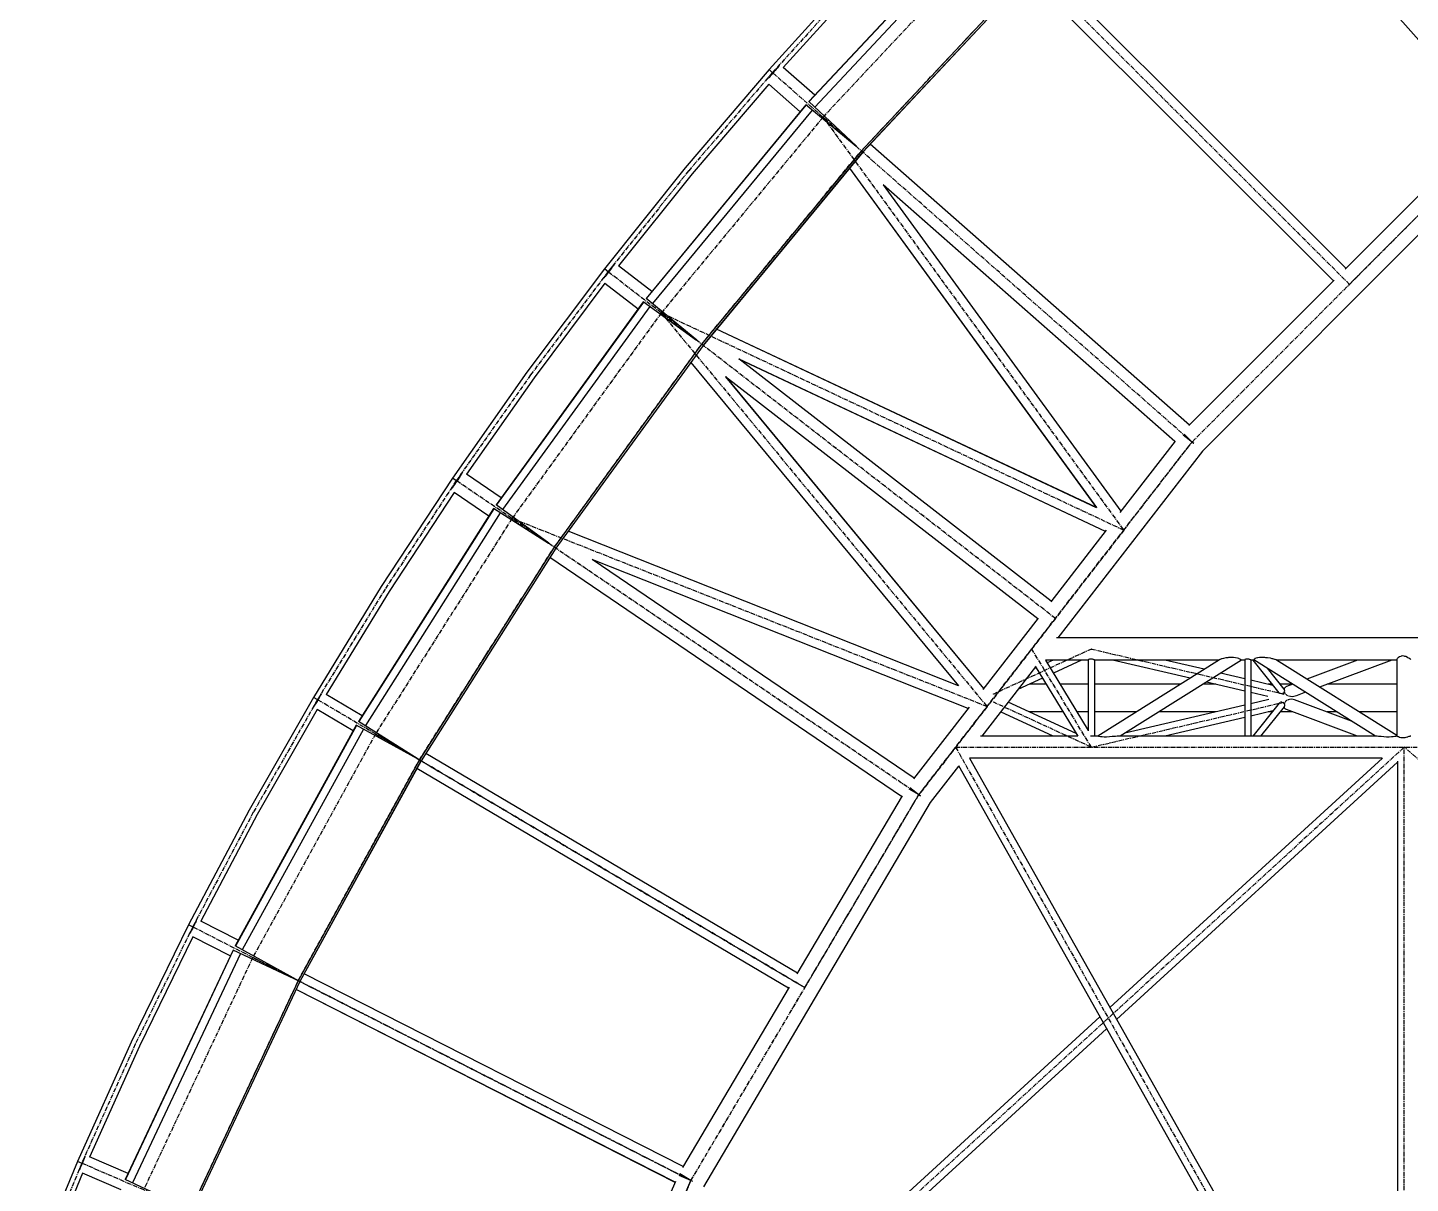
# Model space of a CAD drawing. Header units: millimetres. Extents: x 5143 to 30813, y 232 to 21408.
# Drawn here: x 5843 to 8378, y 16491 to 18609 of the extents above; entities that cross this region are included whole.
import ezdxf

# ---------------------------------------------------------------- set-up
doc = ezdxf.new("R2010")
doc.units = ezdxf.units.MM
doc.header["$LTSCALE"] = 0.25
doc.linetypes.add('CENTER', pattern=[50.8, 31.75, -6.35, 6.35, -6.35])
doc.linetypes.add('XKITLINE00', pattern=[0])
doc.styles.add('ROMANS', font='romans.shx')
doc.dimstyles.new('MD300', dxfattribs={"dimtxt": 2.5, "dimasz": 2.5, "dimexe": 1, "dimexo": 1, "dimgap": 0.5, "dimtad": 1, "dimdec": 1, "dimlfac": 50, "dimrnd": 0.5, "dimdsep": 46, "dimtxsty": 'ROMANS', "dimcen": 1, "dimclrd": 146, "dimclre": 146, "dimclrt": 30, "dimadec": 1, "dimazin": 2, "dimtfac": 1, "dimtdec": 1, "dimtmove": 0, "dimatfit": 1, "dimfxl": 1, "dimtolj": 1, "dimtzin": 0, "dimlwd": -1, "dimlwe": -1, "dimarcsym": 0})

msp = doc.modelspace()

# ---------------------------------------------------------------- linework, layer by layer
at = {"color": 8, "linetype": 'XKITLINE00'}
for p, q in [((8010.6, 19019.6), (8526.8, 18435.6)), ((8010.6, 19019.6), (8526.8, 18435.6)), ((7589.3, 18808.8), (7275.2, 18473.8)), ((7589.7, 18808.5), (7275.6, 18473.5)), ((7600.2, 18798.7), (7286.1, 18463.6)), ((7685.7, 18718.5), (7371.6, 18383.5)), ((7687.9, 18716.1), (7374.1, 18381.4)), ((7688.1, 18716.1), (7374.2, 18381.2)), ((8259.9, 18168.2), (7699.8, 18727.2)), ((7361.4, 18707.7), (7202.3, 18532.5)), ((7373.7, 18696.2), (7228.5, 18536.4)), ((8237.1, 18145.3), (7677, 18704.3)), ((8237.2, 18145.4), (7677.1, 18704.4)), ((7202.3, 18532.5), (7048.5, 18352.2)), ((7209.5, 18526.2), (7202.3, 18532.5)), ((7209.5, 18526.2), (7202.3, 18532.5)), ((7215.3, 18533), (7213.4, 18530.7)), ((7215.7, 18533.4), (7213.6, 18530.9)), ((7217.1, 18535.2), (7215.3, 18533)), ((7217.6, 18535.7), (7215.7, 18533.4)), ((7218.6, 18537.1), (7217.1, 18535.2)), ((7219.2, 18537.7), (7217.6, 18535.7)), ((7219.8, 18538.7), (7218.6, 18537.1)), ((7220.5, 18539.5), (7219.2, 18537.7)), ((7220.3, 18539.5), (7219.8, 18538.7)), ((7221.1, 18540.5), (7220.5, 18539.5)), ((7286.3, 18485.6), (7228.5, 18536.5)), ((7201.8, 18506), (7061.4, 18341.5)), ((7197.2, 18513.1), (7196.8, 18512.8)), ((7198.6, 18514.5), (7197.2, 18513.1)), ((7197.9, 18513.9), (7197.7, 18513.8)), ((7199.2, 18515.2), (7197.9, 18513.9)), ((7200.3, 18516.2), (7198.6, 18514.5)), ((7200.8, 18516.8), (7199.2, 18515.2)), ((7202.3, 18518.2), (7200.3, 18516.2)), ((7202.7, 18518.7), (7200.8, 18516.8)), ((7259.5, 18455.1), (7201.7, 18506)), ((7204.5, 18520.5), (7202.3, 18518.2)), ((7204.7, 18520.9), (7202.7, 18518.7)), ((7206.7, 18523), (7204.5, 18520.5)), ((7206.8, 18523.2), (7204.7, 18520.9)), ((7209.1, 18525.6), (7206.7, 18523)), ((7209.1, 18525.7), (7206.8, 18523.2)), ((7211.4, 18528.3), (7209.1, 18525.6)), ((7211.2, 18528.2), (7209.1, 18525.7)), ((7213.4, 18530.7), (7211.2, 18528.2)), ((7213.6, 18530.9), (7211.4, 18528.3)), ((7269.8, 18467.6), (6976.9, 18113.1)), ((7270.1, 18467.3), (6977.3, 18112.8)), ((7281.2, 18458.1), (6988.4, 18103.7)), ((7362, 18391.4), (7269.8, 18467.6)), ((7362.6, 18391.9), (7275.2, 18473.8)), ((8528.1, 18436.8), (8258.6, 18166.9)), ((8571.9, 18408.9), (7997, 17832.9)), ((7371.6, 18383.5), (7078.8, 18029)), ((7374, 18381.2), (7081.4, 18027.1)), ((7374.2, 18381.2), (7081.4, 18026.9)), ((7374.1, 18381.4), (7371.6, 18383.5)), ((7374, 18381.2), (7371.6, 18383.5)), ((7973.2, 17880.9), (7388, 18396)), ((7048.5, 18352.2), (6900.4, 18167.2)), ((7061.4, 18341.5), (6926.4, 18172.7)), ((7349.6, 18351.5), (7802.6, 17729.4)), ((7349.6, 18351.5), (7802.7, 17729.3)), ((7946.4, 17850.4), (7411.6, 18321.2)), ((7411.7, 18321.2), (7847.4, 17722.7)), ((7411.7, 18321.1), (7847.4, 17722.7)), ((6918.7, 18176.3), (6918.1, 18175.2)), ((6900.4, 18167.2), (6758.2, 17977.6)), ((6899.9, 18151.4), (6898.4, 18149.7)), ((6901.3, 18152.9), (6899.5, 18150.7)), ((6901.7, 18153.4), (6899.9, 18151.4)), ((6908, 18161.3), (6900.4, 18167.2)), ((6908, 18161.3), (6900.4, 18167.2)), ((6903.3, 18155.3), (6901.3, 18152.9)), ((6903.5, 18155.7), (6901.7, 18153.4)), ((6905.5, 18157.9), (6903.3, 18155.3)), ((6905.5, 18158.2), (6903.5, 18155.7)), ((6907.6, 18160.8), (6905.5, 18158.2)), ((6907.6, 18160.7), (6905.5, 18157.9)), ((6909.8, 18163.5), (6907.6, 18160.7)), ((6909.6, 18163.4), (6907.6, 18160.8)), ((6911.6, 18166), (6909.6, 18163.4)), ((6911.9, 18166.3), (6909.8, 18163.5)), ((6913.4, 18168.5), (6911.6, 18166)), ((6913.8, 18168.9), (6911.9, 18166.3)), ((6915, 18170.8), (6913.4, 18168.5)), ((6915.5, 18171.3), (6913.8, 18168.9)), ((6916.4, 18172.8), (6915, 18170.8)), ((6917, 18173.4), (6915.5, 18171.3)), ((6917.5, 18174.5), (6916.4, 18172.8)), ((6918.1, 18175.2), (6917, 18173.4)), ((6917.9, 18175.2), (6917.5, 18174.5)), ((6987.2, 18125.6), (6926.4, 18172.7)), ((6901.6, 18140.7), (6771.8, 17967.7)), ((6896.5, 18147.5), (6896.2, 18147.1)), ((6897.9, 18148.9), (6896.5, 18147.5)), ((6897.2, 18148.3), (6897, 18148.2)), ((6898.4, 18149.7), (6897.2, 18148.3)), ((6899.5, 18150.7), (6897.9, 18148.9)), ((6962.4, 18093.5), (6901.5, 18140.6)), ((8238.4, 18146.6), (7972.2, 17879.9)), ((6971.8, 18106.6), (6701.8, 17734.5)), ((6972.2, 18106.3), (6702.1, 17734.2)), ((7069.4, 18035.8), (6971.8, 18106.6)), ((7070, 18036.2), (6976.9, 18113.1)), ((6983.9, 18097.9), (6713.8, 17725.8)), ((7802.6, 17729.4), (7106, 18056.6)), ((7802.7, 17729.3), (7106, 18056.6)), ((7078.8, 18029), (6808.7, 17656.9)), ((7081.3, 18026.9), (6811.4, 17655.2)), ((7081.4, 18026.9), (6811.5, 17655)), ((7081.4, 18027.1), (7078.8, 18029)), ((7081.3, 18026.9), (7078.8, 18029)), ((7719.8, 17558), (7146.8, 18002)), ((7819, 17686), (7147.2, 18001.6)), ((7819, 17686), (7147.3, 18001.5)), ((6758.2, 17977.6), (6622, 17783.6)), ((7058.8, 17995.7), (7549.6, 17402.9)), ((7058.8, 17995.7), (7549.7, 17402.8)), ((6771.8, 17967.7), (6647.6, 17790.8)), ((7122.3, 17969.6), (7595.7, 17397.8)), ((7122.4, 17969.5), (7595.7, 17397.9)), ((7694.9, 17525.9), (7122.4, 17969.5)), ((7947.2, 17851.5), (7845.7, 17720.5)), ((7981.1, 17847.2), (7961.6, 17862.4)), ((7980.7, 17846.9), (7963.3, 17864.3)), ((7973.6, 17854), (7973.1, 17853.4)), ((7973.9, 17853.7), (7973.4, 17853.2)), ((7997, 17832.9), (7731.8, 17490.6)), ((6622, 17783.6), (6491.5, 17584.7)), ((6630, 17778.2), (6622, 17783.6)), ((6630, 17778.2), (6622, 17783.6)), ((6625.7, 17772), (6623.8, 17769.4)), ((6625.9, 17772.4), (6624.1, 17770)), ((6627.6, 17774.7), (6625.7, 17772)), ((6627.7, 17775), (6625.9, 17772.4)), ((6629.6, 17777.6), (6627.6, 17774.7)), ((6629.6, 17777.7), (6627.7, 17775)), ((6631.6, 17780.5), (6629.6, 17777.6)), ((6631.5, 17780.4), (6629.6, 17777.7)), ((6633.2, 17783.2), (6631.5, 17780.4)), ((6633.5, 17783.4), (6631.6, 17780.5)), ((6634.9, 17785.7), (6633.2, 17783.2)), ((6635.3, 17786.2), (6633.5, 17783.4)), ((6636.4, 17788.1), (6634.9, 17785.7)), ((6636.8, 17788.7), (6635.3, 17786.2)), ((6637.6, 17790.2), (6636.4, 17788.1)), ((6638.2, 17790.9), (6636.8, 17788.7)), ((6638.6, 17792), (6637.6, 17790.2)), ((6639.2, 17792.8), (6638.2, 17790.9)), ((6639, 17792.8), (6638.6, 17792)), ((6639.8, 17793.8), (6639.2, 17792.8)), ((6711.2, 17747.6), (6647.6, 17790.8)), ((6624.8, 17757.3), (6505.6, 17575.7)), ((6619.4, 17763.7), (6619.1, 17763.4)), ((6620.6, 17765.2), (6619.4, 17763.7)), ((6620, 17764.6), (6619.8, 17764.4)), ((6621.1, 17766), (6620, 17764.6)), ((6622.1, 17767.1), (6620.6, 17765.2)), ((6622.5, 17767.8), (6621.1, 17766)), ((6623.8, 17769.4), (6622.1, 17767.1)), ((6624.1, 17770), (6622.5, 17767.8)), ((6688.5, 17714), (6624.8, 17757.2)), ((6697.1, 17727.6), (6449.9, 17337.7)), ((6697.5, 17727.4), (6450.3, 17337.5)), ((6798.1, 17663.6), (6697.1, 17727.6)), ((6798.7, 17664.1), (6701.8, 17734.5)), ((6709.7, 17719.7), (6462.4, 17329.8)), ((7549.6, 17402.9), (6834.1, 17686.1)), ((7549.7, 17402.8), (6834.1, 17686.1)), ((7820.5, 17688), (7718.9, 17556.8)), ((6808.7, 17656.9), (6561.5, 17267)), ((6811.3, 17655), (6564.3, 17265.4)), ((6811.5, 17655), (6564.4, 17265.3)), ((6811.4, 17655.2), (6808.7, 17656.9)), ((6811.3, 17655), (6808.7, 17656.9)), ((7445.5, 17199.9), (6800.6, 17637.8)), ((7468.3, 17233.4), (6878.1, 17634.3)), ((7567.3, 17361.2), (6879, 17633.7)), ((7567.3, 17361.2), (6879.1, 17633.6)), ((6491.5, 17584.7), (6367.2, 17381.7)), ((6505.6, 17575.7), (6390.1, 17386.9)), ((7695.9, 17527.1), (7594.2, 17395.9)), ((9008.6, 17490.6), (7729.6, 17490.6)), ((7709, 17450.1), (7787.6, 17320.7)), ((7787.6, 17450), (7709.1, 17450)), ((7723.1, 17450), (7712.1, 17444.9)), ((7775.4, 17450), (7723.6, 17426.1)), ((7787.9, 17450.8), (7787.6, 17450.4)), ((7787.6, 17450.4), (7787.6, 17320.3)), ((7788.4, 17451), (7787.9, 17450.8)), ((7788.7, 17451.3), (7788.4, 17451)), ((7790, 17451.7), (7788.7, 17451.3)), ((7791.6, 17451.9), (7790, 17451.7)), ((7793.3, 17451.8), (7791.6, 17451.9)), ((7795.1, 17451.6), (7793.3, 17451.8)), ((7796.7, 17451.1), (7795.1, 17451.6)), ((7797, 17451), (7796.7, 17451.1)), ((7798, 17450.7), (7797, 17451)), ((7798.8, 17450.3), (7798, 17450.7)), ((7798.8, 17450.3), (7798.9, 17450.2)), ((7799, 17450.1), (7798.9, 17450.2)), ((7799, 17450.1), (7799, 17310.6)), ((8027.3, 17450), (7799, 17450)), ((8028.2, 17450.5), (7805.2, 17310.6)), ((7974.3, 17416.7), (7832.1, 17450)), ((8068.4, 17450.1), (7846.2, 17310.6)), ((8000.4, 17433.1), (7928.3, 17450)), ((8029, 17451), (8028.2, 17450.5)), ((8029.3, 17451.2), (8029, 17451)), ((8031.9, 17452.1), (8029.3, 17451.2)), ((8033.4, 17452.4), (8031.9, 17452.1)), ((8035.6, 17453.1), (8033.4, 17452.4)), ((8040, 17453.9), (8035.6, 17453.1)), ((8043.3, 17454.4), (8040, 17453.9)), ((8044.8, 17454.6), (8043.3, 17454.4)), ((8049.6, 17455), (8044.8, 17454.6)), ((8054, 17454.9), (8049.6, 17455)), ((8057.7, 17454.4), (8054, 17454.9)), ((8061.1, 17453.7), (8057.7, 17454.4)), ((8063.6, 17452.7), (8061.1, 17453.7)), ((8064, 17452.4), (8063.6, 17452.7)), ((8065.7, 17451.8), (8064, 17452.4)), ((8066.8, 17451), (8065.7, 17451.8)), ((8067.1, 17450.9), (8066.8, 17451)), ((8068, 17450.3), (8067.1, 17450.9)), ((8068, 17450.3), (8068, 17450.2)), ((8068.4, 17450.1), (8068, 17450.2)), ((8074.4, 17450), (8068.3, 17450)), ((8074.7, 17450.8), (8074.4, 17450.4)), ((8074.4, 17450.4), (8074.4, 17310.6)), ((8075.2, 17451), (8074.7, 17450.8)), ((8075.5, 17451.3), (8075.2, 17451)), ((8076.8, 17451.7), (8075.5, 17451.3)), ((8078.4, 17451.9), (8076.8, 17451.7)), ((8080.1, 17451.8), (8078.4, 17451.9)), ((8081.9, 17451.6), (8080.1, 17451.8)), ((8083.5, 17451.1), (8081.9, 17451.6)), ((8083.8, 17451), (8083.5, 17451.1)), ((8084.8, 17450.7), (8083.8, 17451)), ((8085.6, 17450.3), (8084.8, 17450.7)), ((8085.6, 17450.3), (8085.7, 17450.2)), ((8085.8, 17450.1), (8085.7, 17450.2)), ((8085.8, 17450.1), (8085.8, 17310.6)), ((8092, 17450), (8085.8, 17450)), ((8089.1, 17450), (8137.3, 17389.7)), ((8091.6, 17451), (8091.4, 17450.9)), ((8091.4, 17450.9), (8091.4, 17450.3)), ((8314.1, 17310.6), (8091.4, 17450.3)), ((8091.9, 17451.7), (8091.6, 17451)), ((8093.1, 17452.4), (8091.9, 17451.7)), ((8093.3, 17452.6), (8093.1, 17452.4)), ((8095.2, 17453.6), (8093.3, 17452.6)), ((8098.1, 17454.3), (8095.2, 17453.6)), ((8098.4, 17454.4), (8098.1, 17454.3)), ((8101.7, 17454.9), (8098.4, 17454.4)), ((8106.1, 17455), (8101.7, 17454.9)), ((8111.2, 17454.7), (8106.1, 17455)), ((8113.2, 17454.4), (8111.2, 17454.7)), ((8116.5, 17454), (8113.2, 17454.4)), ((8121.5, 17453.2), (8116.5, 17454)), ((8124.7, 17452.4), (8121.5, 17453.2)), ((8126.1, 17452.2), (8124.7, 17452.4)), ((8129.7, 17451.3), (8126.1, 17452.2)), ((8130.4, 17451), (8129.7, 17451.3)), ((8131.9, 17450.6), (8130.4, 17451)), ((8132.7, 17450.2), (8131.9, 17450.6)), ((8132.8, 17450.1), (8132.7, 17450.2)), ((8353.3, 17311.7), (8132.8, 17450.1)), ((8353.3, 17450), (8133, 17450)), ((8281.4, 17450), (8188.4, 17415.2)), ((8343.9, 17450), (8211.7, 17400.6)), ((8353.4, 17451), (8353.3, 17450.8)), ((8353.3, 17450.8), (8353.3, 17311.5)), ((8353.6, 17451.8), (8353.4, 17451)), ((8354.2, 17452.4), (8353.6, 17451.8)), ((8354.6, 17453.2), (8354.2, 17452.4)), ((8356.1, 17454.4), (8354.6, 17453.2)), ((8356.3, 17454.6), (8356.1, 17454.4)), ((8358.4, 17456), (8356.3, 17454.6)), ((8360.7, 17456.8), (8358.4, 17456)), ((8361, 17457), (8360.7, 17456.8)), ((8363.9, 17457.5), (8361, 17457)), ((8366.9, 17457.2), (8363.9, 17457.5)), ((8368, 17456.8), (8366.9, 17457.2)), ((8370, 17456.3), (8368, 17456.8)), ((8372.9, 17455), (8370, 17456.3)), ((8373.8, 17454.4), (8372.9, 17455)), ((8375.4, 17453.6), (8373.8, 17454.4)), ((8377, 17452.4), (8375.4, 17453.6)), ((8377.6, 17452.1), (8377, 17452.4)), ((8379.2, 17451), (8377.6, 17452.1)), ((7690.9, 17437.8), (7592.4, 17310.6)), ((7703.6, 17416.9), (7658.7, 17396.2)), ((7692.2, 17435.7), (7687.8, 17433.7)), ((7690.2, 17439), (7768.2, 17310.6)), ((8074.4, 17415.8), (8030.3, 17426.1)), ((8115.5, 17435.2), (8146.4, 17396.7)), ((7710.5, 17405.7), (7679.3, 17405.7)), ((7787.6, 17405.7), (7736, 17405.7)), ((7956.7, 17405.7), (7799, 17405.7)), ((8021.6, 17405.7), (7997.7, 17405.7)), ((8074.4, 17393.3), (8004.2, 17409.7)), ((8126.2, 17403.7), (8085.8, 17413.1)), ((8116.8, 17383.4), (8085.8, 17390.6)), ((8124.6, 17405.7), (8117.7, 17405.7)), ((8162.5, 17405.7), (8139.2, 17405.7)), ((8146.4, 17390.8), (8146, 17390.3)), ((8146.4, 17396.7), (8146.8, 17396.1)), ((8146.8, 17391.5), (8146.4, 17390.8)), ((8147, 17397), (8146.8, 17396)), ((8146.8, 17396.1), (8147, 17395.6)), ((8147.1, 17397.2), (8147, 17397)), ((8147, 17395.6), (8147.3, 17394.1)), ((8147.5, 17398), (8147.1, 17397.2)), ((8147.2, 17393.5), (8147.1, 17392.4)), ((8147.1, 17392.4), (8147.1, 17392.1)), ((8147.3, 17394.1), (8147.2, 17393.5)), ((8147.3, 17391.5), (8147.5, 17390.8)), ((8147.5, 17390.8), (8147.9, 17390.2)), ((8147.9, 17398.9), (8147.7, 17398.5)), ((8148.9, 17399.8), (8147.9, 17398.9)), ((8149.3, 17400.3), (8148.9, 17399.8)), ((8149.9, 17400.6), (8149.3, 17400.3)), ((8151.3, 17401.4), (8150.7, 17401)), ((8162.6, 17405.6), (8151.3, 17401.4)), ((8186, 17391), (8167.5, 17384)), ((8353.3, 17405.7), (8225.4, 17405.7)), ((6367.2, 17381.7), (6249.4, 17175)), ((6375.3, 17377), (6367.2, 17381.7)), ((6375.3, 17377), (6367.2, 17381.7)), ((6368.1, 17365.6), (6367.9, 17365.4)), ((6369.2, 17367.3), (6368.1, 17365.6)), ((6368.3, 17366), (6368.2, 17365.9)), ((6369.4, 17367.6), (6368.3, 17366)), ((6370.6, 17369.3), (6369.2, 17367.3)), ((6370.7, 17369.6), (6369.4, 17367.6)), ((6372.1, 17371.7), (6370.6, 17369.3)), ((6372.2, 17371.9), (6370.7, 17369.6)), ((6373.7, 17374.3), (6372.1, 17371.7)), ((6373.7, 17374.4), (6372.2, 17371.9)), ((6375.3, 17377), (6373.7, 17374.3)), ((6375.3, 17377), (6373.7, 17374.4)), ((6376.9, 17379.7), (6375.3, 17377)), ((6376.8, 17379.6), (6375.3, 17377)), ((6378.2, 17382.1), (6376.8, 17379.6)), ((6378.4, 17382.3), (6376.9, 17379.7)), ((6379.5, 17384.5), (6378.2, 17382.1)), ((6379.7, 17384.8), (6378.4, 17382.3)), ((6380.6, 17386.6), (6379.5, 17384.5)), ((6380.9, 17386.9), (6379.7, 17384.8)), ((6381.5, 17388.4), (6380.6, 17386.6)), ((6381.8, 17388.7), (6380.9, 17386.9)), ((6381.6, 17388.5), (6381.5, 17388.4)), ((6381.9, 17389), (6381.8, 17388.7)), ((6456.3, 17347.9), (6390.1, 17387)), ((7765.4, 17315.2), (7640.5, 17372.7)), ((8074.4, 17367.2), (7854.6, 17315.8)), ((8118.7, 17377.6), (8085.8, 17369.9)), ((8137.4, 17370.9), (8089.1, 17310.6)), ((8138.7, 17388.7), (8137.3, 17389.7)), ((8138.7, 17372.1), (8137.4, 17370.9)), ((8139.2, 17388.5), (8138.7, 17388.7)), ((8138.8, 17372.1), (8138.7, 17372.1)), ((8142, 17372.9), (8140.2, 17372.8)), ((8142.7, 17372.8), (8142, 17372.9)), ((8143.7, 17388.5), (8143.6, 17388.5)), ((8145.3, 17389.5), (8143.7, 17388.5)), ((8145.3, 17371.7), (8144.6, 17372.1)), ((8146, 17390.3), (8145.3, 17389.5)), ((8145.3, 17371.7), (8146.3, 17370.7)), ((8146.5, 17370.5), (8146.3, 17370.7)), ((8146.5, 17370.5), (8146.8, 17370.1)), ((8147, 17365.1), (8146.7, 17364.3)), ((8147.2, 17370.7), (8146.8, 17370)), ((8146.8, 17370.1), (8146.8, 17369.8)), ((8146.8, 17369.8), (8147.2, 17368.7)), ((8147.2, 17365.3), (8147, 17365.1)), ((8147.8, 17372.1), (8147.2, 17370.7)), ((8147.2, 17368.7), (8147.3, 17367.2)), ((8147.3, 17366.9), (8147.2, 17365.3)), ((8147.3, 17367.2), (8147.3, 17366.9)), ((8147.9, 17372.1), (8147.8, 17372.1)), ((8147.9, 17390.2), (8148.7, 17388.6)), ((8149.5, 17374.1), (8148.4, 17372.8)), ((8148.7, 17388.6), (8148.8, 17388.5)), ((8149.4, 17387.8), (8150.5, 17386.7)), ((8150.1, 17374.5), (8149.5, 17374.1)), ((8151.5, 17375.8), (8150.1, 17374.5)), ((8150.8, 17386.5), (8150.5, 17386.7)), ((8152.6, 17385), (8150.8, 17386.5)), ((8152, 17376), (8151.5, 17375.8)), ((8153.4, 17384.6), (8152.6, 17385)), ((8154, 17377.1), (8153.3, 17376.7)), ((8156.8, 17377.9), (8154, 17377.1)), ((8155.2, 17383.8), (8154.9, 17383.9)), ((8158.2, 17383), (8155.2, 17383.8)), ((8159.9, 17378.2), (8156.8, 17377.9)), ((8161.3, 17382.8), (8158.2, 17383)), ((8163, 17377.9), (8159.9, 17378.2)), ((8164.4, 17383.2), (8161.3, 17382.8)), ((8165.9, 17377.1), (8163, 17377.9)), ((8167.2, 17383.9), (8164.4, 17383.2)), ((8270.1, 17338.1), (8165.9, 17377.1)), ((6373.7, 17359.2), (6264.1, 17166.9)), ((6439.9, 17320), (6373.7, 17359.2)), ((7569, 17363.4), (7467.5, 17232.4)), ((7723.1, 17310.6), (7626.7, 17355)), ((7626.9, 17354.9), (7626.7, 17354.9)), ((7741.3, 17354.9), (7679.3, 17354.9)), ((7787.6, 17354.9), (7766.9, 17354.9)), ((7875.7, 17354.9), (7799, 17354.9)), ((8021.6, 17354.9), (7916.8, 17354.9)), ((8074.4, 17344.7), (7928.3, 17310.6)), ((8126.1, 17356.8), (8085.8, 17347.4)), ((8146.7, 17364.3), (8103.7, 17310.6)), ((8124.6, 17354.9), (8117.7, 17354.9)), ((8162.8, 17354.9), (8139.2, 17354.9)), ((8146.4, 17363.9), (8146.5, 17363.5)), ((8146.4, 17363.9), (8146.4, 17363.9)), ((8146.5, 17363.5), (8147, 17362.6)), ((8147.2, 17362.1), (8147.5, 17361.7)), ((8148.2, 17361.1), (8147.5, 17361.7)), ((8148.9, 17360.3), (8148.2, 17361.1)), ((8149.6, 17360), (8148.9, 17360.3)), ((8150.9, 17359.3), (8150.5, 17359.6)), ((8281.4, 17310.6), (8150.9, 17359.3)), ((8243.5, 17354.9), (8225.4, 17354.9)), ((8353.3, 17354.9), (8284.5, 17354.9)), ((6445.7, 17330.6), (6223.5, 16925.9)), ((6446.1, 17330.3), (6223.9, 16925.7)), ((6458.7, 17323.4), (6236.5, 16918.8)), ((6564.3, 17265.4), (6445.7, 17330.6)), ((6564.2, 17265.2), (6449.9, 17337.7)), ((7768.5, 17310.6), (7590.2, 17310.6)), ((7791.6, 17310.4), (7791.5, 17310.4)), ((7793.3, 17310.4), (7791.6, 17310.4)), ((7795.1, 17310.5), (7793.3, 17310.4)), ((7796.7, 17310.6), (7795.1, 17310.5)), ((7805.3, 17310.6), (7796.7, 17310.6)), ((7797, 17310.6), (7796.7, 17310.6)), ((7797, 17310.6), (7796.8, 17310.6)), ((7797.5, 17310.6), (7797, 17310.6)), ((7805.3, 17310.6), (7805.2, 17310.6)), ((7806, 17310.3), (7805.3, 17310.6)), ((7805.3, 17310.6), (7805.3, 17310.6)), ((7806.8, 17310.2), (7806, 17310.3)), ((7807.5, 17309.9), (7806.8, 17310.2)), ((7809.8, 17309.4), (7807.5, 17309.9)), ((7812, 17309.2), (7809.8, 17309.4)), ((7812.9, 17309.1), (7812, 17309.2)), ((7816.7, 17308.8), (7812.9, 17309.1)), ((7821.3, 17308.9), (7816.7, 17308.8)), ((7826.5, 17309.2), (7821.3, 17308.9)), ((7831.5, 17309.6), (7826.5, 17309.2)), ((7836.4, 17310.1), (7831.5, 17309.6)), ((7837.5, 17310.2), (7836.4, 17310.1)), ((7840.4, 17310.4), (7837.5, 17310.2)), ((7843.1, 17310.6), (7840.4, 17310.4)), ((8075.4, 17310.6), (7842.6, 17310.6)), ((7842.7, 17310.6), (7842.7, 17310.6)), ((7843.5, 17310.6), (7843.1, 17310.6)), ((7843.7, 17310.6), (7843.5, 17310.6)), ((8075.2, 17310.6), (8074.8, 17310.6)), ((8075.5, 17310.5), (8075.2, 17310.6)), ((8075.3, 17310.6), (8075.3, 17310.6)), ((8076.8, 17310.4), (8075.5, 17310.5)), ((8078.4, 17310.4), (8076.8, 17310.4)), ((8080.1, 17310.4), (8078.4, 17310.4)), ((8081.9, 17310.5), (8080.1, 17310.4)), ((8083.5, 17310.6), (8081.9, 17310.5)), ((8315.7, 17310.6), (8083.5, 17310.6)), ((8083.8, 17310.6), (8083.5, 17310.6)), ((8083.8, 17310.6), (8083.6, 17310.6)), ((8084.3, 17310.6), (8083.8, 17310.6)), ((8315.3, 17310.6), (8314.9, 17310.6)), ((8314.9, 17310.6), (8314.9, 17310.6)), ((8317.1, 17310.4), (8315.3, 17310.6)), ((8319.7, 17310.2), (8317.1, 17310.4)), ((8320.3, 17310.1), (8319.7, 17310.2)), ((8324.7, 17309.6), (8320.3, 17310.1)), ((8329.3, 17309.2), (8324.7, 17309.6)), ((8329.7, 17309.2), (8329.3, 17309.2)), ((8334.4, 17308.9), (8329.7, 17309.2)), ((8339.1, 17308.8), (8334.4, 17308.9)), ((8343.3, 17309), (8339.1, 17308.8)), ((8344.5, 17309.2), (8343.3, 17309)), ((8346.9, 17309.4), (8344.5, 17309.2)), ((8349.9, 17309.9), (8346.9, 17309.4)), ((8351.2, 17310.2), (8349.9, 17309.9)), ((8352.1, 17310.3), (8351.2, 17310.2)), ((8353.5, 17310.5), (8352.1, 17310.3)), ((8353.3, 17311.5), (8353.5, 17310.8)), ((8353.5, 17310.8), (8353.5, 17310.5)), ((8353.5, 17310.5), (8353.5, 17310.5)), ((8353.6, 17310.4), (8353.5, 17310.5)), ((8354.2, 17310.2), (8353.6, 17310.4)), ((8354.6, 17309.8), (8354.2, 17310.2)), ((8356.1, 17309.2), (8354.6, 17309.8)), ((8356.3, 17309.1), (8356.1, 17309.2)), ((8358.4, 17308.2), (8356.3, 17309.1)), ((8360.7, 17307.7), (8358.4, 17308.2)), ((8361, 17307.5), (8360.7, 17307.7)), ((8363.9, 17307.2), (8361, 17307.5)), ((8366.9, 17307.4), (8363.9, 17307.2)), ((8368, 17307.7), (8366.9, 17307.4)), ((8370, 17308), (8368, 17307.7)), ((8372.9, 17308.8), (8370, 17308)), ((8373.8, 17309.2), (8372.9, 17308.8)), ((8375.4, 17309.6), (8373.8, 17309.2)), ((8377, 17310.2), (8375.4, 17309.6)), ((8377.6, 17310.3), (8377, 17310.2)), ((8378.9, 17310.6), (8377.6, 17310.3)), ((6561.5, 17267), (6339.3, 16862.3)), ((6564.2, 17265.2), (6342.2, 16861)), ((6564.4, 17265.3), (6342.3, 16860.8)), ((7254.4, 16876.3), (6573, 17278.9)), ((7254.4, 16876.3), (6573, 17278.9)), ((7569.8, 17270.1), (8354.8, 15876.7)), ((8326.7, 17270), (7569.9, 17270)), ((8327.2, 17270.4), (7827.4, 16813)), ((8354.8, 17264.8), (8354.8, 15875.1)), ((7238, 16848.5), (6556.6, 17251.1)), ((7238, 16848.5), (6556.6, 17251.1)), ((7549.9, 17255.8), (7498, 17188.8)), ((7549.5, 17256.6), (8341.5, 15850.6)), ((8354.8, 17262.6), (7839.6, 16791.2)), ((7480.4, 17201.1), (7459.1, 17213.6)), ((7480.1, 17200.6), (7460.6, 17215.8)), ((7498, 17188.8), (7081.9, 16484.4)), ((7446.3, 17201.1), (7253.4, 16874.7)), ((7472.1, 17206.8), (7471.7, 17206.2)), ((7472.4, 17206.6), (7472, 17206)), ((6249.4, 17175), (6138.2, 16964.6)), ((6264.1, 17166.9), (6160.7, 16971.2)), ((6138.2, 16964.6), (6032.9, 16749.4)), ((6146.5, 16960.4), (6138.2, 16964.6)), ((6146.5, 16960.4), (6138.2, 16964.6)), ((6146.6, 16960.4), (6145.1, 16957.6)), ((6146.5, 16960.4), (6145.1, 16957.7)), ((6147.9, 16963.1), (6146.5, 16960.4)), ((6148, 16963.2), (6146.6, 16960.4)), ((6149.2, 16965.7), (6147.9, 16963.1)), ((6149.3, 16965.9), (6148, 16963.2)), ((6150.3, 16968.2), (6149.2, 16965.7)), ((6150.5, 16968.4), (6149.3, 16965.9)), ((6151.3, 16970.3), (6150.3, 16968.2)), ((6151.5, 16970.7), (6150.5, 16968.4)), ((6152, 16972.1), (6151.3, 16970.3)), ((6152.2, 16972.5), (6151.5, 16970.7)), ((6152.1, 16972.3), (6152, 16972.1)), ((6152.4, 16972.8), (6152.2, 16972.5)), ((6229.2, 16936.4), (6160.7, 16971.3)), ((6146.1, 16942.5), (6048.1, 16742.3)), ((6140.1, 16948.6), (6139.9, 16948.3)), ((6141.1, 16950.3), (6140.1, 16948.6)), ((6140.3, 16949), (6140.2, 16948.9)), ((6141.3, 16950.7), (6140.3, 16949)), ((6142.3, 16952.4), (6141.1, 16950.3)), ((6142.4, 16952.7), (6141.3, 16950.7)), ((6143.7, 16954.9), (6142.3, 16952.4)), ((6143.8, 16955.1), (6142.4, 16952.7)), ((6145.1, 16957.6), (6143.7, 16954.9)), ((6145.1, 16957.7), (6143.8, 16955.1)), ((6214.6, 16907.6), (6146, 16942.5)), ((6219.7, 16918.5), (6022.1, 16497.8)), ((6220.1, 16918.3), (6022.5, 16497.6)), ((6233.1, 16912.2), (6035.5, 16491.4)), ((6342.2, 16861), (6219.7, 16918.5)), ((6342.1, 16860.8), (6223.5, 16925.9)), ((6339.3, 16862.3), (6141.7, 16441.6)), ((6342.1, 16860.8), (6144.7, 16440.4)), ((6342.3, 16860.8), (6144.8, 16440.3)), ((7044.7, 16521.4), (6350, 16874.9)), ((7044.7, 16521.4), (6350, 16874.9)), ((7030.1, 16492.7), (6335.4, 16846.2)), ((7030.1, 16492.6), (6335.4, 16846.2)), ((7239, 16850.2), (7043.8, 16519.8)), ((7808.9, 16796.1), (6828.2, 15898.5)), ((7821.2, 16774.3), (6811.9, 15850.6)), ((6032.9, 16749.4), (5934.5, 16531)), ((6048.1, 16742.3), (5956.6, 16539)), ((5934.5, 16531), (5843.1, 16309.6)), ((5943.1, 16527.3), (5934.5, 16531)), ((5943.1, 16527.3), (5934.5, 16531)), ((5944.3, 16530.1), (5943.1, 16527.3)), ((5944.4, 16530.2), (5943.2, 16527.3)), ((5945.4, 16532.8), (5944.3, 16530.1)), ((5945.5, 16533), (5944.4, 16530.2)), ((5946.4, 16535.3), (5945.4, 16532.8)), ((5946.6, 16535.6), (5945.5, 16533)), ((5947.2, 16537.5), (5946.4, 16535.3)), ((5947.4, 16537.9), (5946.6, 16535.6)), ((5947.9, 16539.4), (5947.2, 16537.5)), ((5948.1, 16539.8), (5947.4, 16537.9)), ((5947.9, 16539.5), (5947.9, 16539.4)), ((5948.2, 16540.1), (5948.1, 16539.8)), ((6027.2, 16508.6), (5956.6, 16539.1)), ((5943.8, 16509.5), (5858.7, 16303.4)), ((5937.4, 16515.1), (5937.3, 16514.8)), ((5938.4, 16516.9), (5937.4, 16515.1)), ((5937.6, 16515.5), (5937.5, 16515.4)), ((5938.5, 16517.3), (5937.6, 16515.5)), ((5939.4, 16519.1), (5938.4, 16516.9)), ((5939.5, 16519.4), (5938.5, 16517.3)), ((5940.6, 16521.6), (5939.4, 16519.1)), ((5940.7, 16521.8), (5939.5, 16519.4)), ((5941.9, 16524.4), (5940.6, 16521.6)), ((5941.9, 16524.5), (5940.7, 16521.8)), ((5943.2, 16527.3), (5941.9, 16524.4)), ((5943.1, 16527.3), (5941.9, 16524.5)), ((6014.4, 16478.9), (5943.8, 16509.4)), ((7059.2, 16496), (7037.6, 16505.3)), ((7059.2, 16496), (7038.9, 16507.9)), ((6144.6, 16440.2), (6022.1, 16497.8)), ((7030.8, 16494.3), (6877.7, 16139.5)), ((7055, 16498.4), (7054.7, 16497.9)), ((7055.2, 16498.3), (7054.9, 16497.8)), ((7062.6, 16493.9), (7059.2, 16496)), ((7062.8, 16494.4), (7059.2, 16496))]:
    msp.add_line(p, q, dxfattribs=at)
at = {"color": 8, "linetype": 'CENTER'}
for p, q in [((8266.5, 18138.8), (7532, 18871.9)), ((7619.4, 18784.7), (7301.3, 18445.4)), ((8266.5, 18138.8), (7619.4, 18784.7)), ((7371.6, 18383.5), (7685.7, 18718.5)), ((7367.6, 18702), (7208.6, 18527)), ((7208.6, 18527), (7055, 18346.9)), ((7977.9, 17849.7), (7208.6, 18527)), ((7301.3, 18445.4), (7004.7, 18086.4)), ((7301.3, 18445.4), (7852.7, 17688)), ((7301.3, 18445.4), (7852.7, 17688)), ((7977.9, 17849.7), (7301.3, 18445.4)), ((7977.9, 17849.7), (8555.1, 18427.9)), ((7977.9, 17849.7), (8555.1, 18427.9)), ((8266.5, 18138.8), (8555.1, 18427.9)), ((7078.8, 18029), (7371.6, 18383.5)), ((7055, 18346.9), (6907.1, 18162)), ((6907.1, 18162), (6765, 17972.6)), ((7727.4, 17526.4), (6907.1, 18162)), ((7977.9, 17849.7), (8266.5, 18138.8)), ((7004.7, 18086.4), (6731.1, 17709.5)), ((7852.7, 17688), (7004.7, 18086.4)), ((7004.7, 18086.4), (7602.2, 17364.7)), ((7852.7, 17688), (7004.7, 18086.4)), ((7004.7, 18086.4), (7602.2, 17364.7)), ((7727.4, 17526.4), (7004.7, 18086.4)), ((6808.7, 17656.9), (7078.8, 18029)), ((6765, 17972.6), (6629, 17778.9)), ((7476.9, 17203.1), (7977.9, 17849.7)), ((7476.9, 17203.1), (7977.9, 17849.7)), ((7852.7, 17688), (7977.9, 17849.7)), ((6629, 17778.9), (6498.5, 17580.2)), ((7476.9, 17203.1), (6629, 17778.9)), ((6731.1, 17709.5), (6480.8, 17314.6)), ((7602.2, 17364.7), (6731.1, 17709.5)), ((7602.2, 17364.7), (6731.1, 17709.5)), ((7476.9, 17203.1), (6731.1, 17709.5)), ((7852.7, 17688), (7727.4, 17526.4)), ((6561.5, 17267), (6808.7, 17656.9)), ((6498.5, 17580.2), (6374.4, 17377.5)), ((7727.4, 17526.4), (7602.2, 17364.7)), ((7793.3, 17470.3), (7614.2, 17387.8)), ((7793.3, 17290.3), (7684, 17470.3)), ((7793.3, 17470.3), (8146.2, 17387.8)), ((6374.4, 17377.5), (6256.8, 17170.9)), ((7268.1, 16849.5), (6374.4, 17377.5)), ((7793.3, 17290.3), (7614.2, 17372.8)), ((7793.3, 17290.3), (8146.2, 17372.8)), ((7602.2, 17364.7), (7476.9, 17203.1)), ((7602.2, 17364.7), (7602.2, 17364.7)), ((6480.8, 17314.6), (6255.7, 16904.8)), ((6480.8, 17314.6), (7268.1, 16849.5)), ((8366.9, 17290.3), (6771.7, 15830.3)), ((7544.5, 17290.3), (8366.9, 15830.3)), ((7544.5, 17290.3), (9008.6, 17290.3)), ((10096.4, 15830.3), (8366.9, 17290.3)), ((8366.9, 15830.3), (8366.9, 17290.3)), ((6339.3, 16862.3), (6561.5, 17267)), ((7059.2, 16496), (7476.9, 17203.1)), ((7059.2, 16496), (7476.9, 17203.1)), ((7268.1, 16849.5), (7476.9, 17203.1)), ((6256.8, 17170.9), (6145.7, 16960.8)), ((6145.7, 16960.8), (6040.5, 16745.9)), ((7059.2, 16496), (6145.7, 16960.8)), ((6255.7, 16904.8), (6055.6, 16478.7)), ((6255.7, 16904.8), (7059.2, 16496)), ((6141.7, 16441.6), (6339.3, 16862.3)), ((7059.2, 16496), (7268.1, 16849.5)), ((6040.5, 16745.9), (5942.2, 16527.7)), ((5942.2, 16527.7), (5850.9, 16306.5)), ((6895.4, 16116.4), (5942.2, 16527.7)), ((6731.6, 15736.8), (7059.2, 16496)), ((6731.6, 15736.8), (7059.2, 16496)), ((6895.4, 16116.4), (7059.2, 16496))]:
    msp.add_line(p, q, dxfattribs=at)
at = {"color": 8, "linetype": 'XKITLINE00'}
for centre in [(7208.6, 18527), (7208.6, 18527), (7208.6, 18527), (7301.3, 18445.4), (7301.3, 18445.4), (7301.3, 18445.4), (7301.3, 18445.4), (7301.3, 18445.4), (7371.6, 18383.5), (7371.6, 18383.5), (7055, 18346.9), (7055, 18346.9), (6907.1, 18162), (6907.1, 18162), (6907.1, 18162), (8266.5, 18138.8), (8266.5, 18138.8), (8266.5, 18138.8), (8266.5, 18138.8), (8266.5, 18138.8), (7004.7, 18086.4), (7004.7, 18086.4), (7004.7, 18086.4), (7004.7, 18086.4), (7004.7, 18086.4), (7004.7, 18086.4), (7004.7, 18086.4), (7078.8, 18029), (7078.8, 18029), (6765, 17972.6), (6765, 17972.6), (7977.9, 17849.7), (7977.9, 17849.7), (7977.9, 17849.7), (7977.9, 17849.7), (7977.9, 17849.7), (7977.9, 17849.7), (7977.9, 17849.7), (7977.9, 17849.7), (7977.9, 17849.7), (6629, 17778.9), (6629, 17778.9), (6629, 17778.9), (6731.1, 17709.5), (6731.1, 17709.5), (6731.1, 17709.5), (6731.1, 17709.5), (6731.1, 17709.5), (7852.7, 17688), (7852.7, 17688), (7852.7, 17688), (7852.7, 17688), (7852.7, 17688), (7852.7, 17688), (7852.7, 17688), (6808.7, 17656.9), (6808.7, 17656.9), (6498.5, 17580.2), (6498.5, 17580.2), (7727.4, 17526.4), (7727.4, 17526.4), (7727.4, 17526.4), (7727.4, 17526.4), (7727.4, 17526.4), (7684, 17470.3), (7793.3, 17470.3), (7793.3, 17470.3), (6374.4, 17377.5), (6374.4, 17377.5), (6374.4, 17377.5), (7614.2, 17387.8), (7614.2, 17372.8), (8146.2, 17387.8), (8146.2, 17372.8), (7602.2, 17364.7), (7602.2, 17364.7), (7602.2, 17364.7), (7602.2, 17364.7), (7602.2, 17364.7), (7602.2, 17364.7), (7602.2, 17364.7), (6480.8, 17314.6), (6480.8, 17314.6), (6480.8, 17314.6), (7544.5, 17290.3), (7544.5, 17290.3), (7793.3, 17290.3), (7793.3, 17290.3), (7793.3, 17290.3), (8366.9, 17290.3), (8366.9, 17290.3), (8366.9, 17290.3), (6561.5, 17267), (6561.5, 17267), (7476.9, 17203.1), (7476.9, 17203.1), (7476.9, 17203.1), (7476.9, 17203.1), (7476.9, 17203.1), (7476.9, 17203.1), (7476.9, 17203.1), (7476.9, 17203.1), (7476.9, 17203.1), (6256.8, 17170.9), (6256.8, 17170.9), (6145.7, 16960.8), (6145.7, 16960.8), (6145.7, 16960.8), (6255.7, 16904.8), (6255.7, 16904.8), (6255.7, 16904.8), (6339.3, 16862.3), (6339.3, 16862.3), (7268.1, 16849.5), (7268.1, 16849.5), (7268.1, 16849.5), (7268.1, 16849.5), (7268.1, 16849.5), (6040.5, 16745.9), (6040.5, 16745.9), (5942.2, 16527.7), (5942.2, 16527.7), (5942.2, 16527.7), (7059.2, 16496), (7059.2, 16496), (7059.2, 16496), (7059.2, 16496), (7059.2, 16496), (7059.2, 16496), (7059.2, 16496), (7059.2, 16496), (7059.2, 16496)]:
    msp.add_circle(centre, 0.05, dxfattribs=at)

# ---------------------------------------------------------------- leaders
msp.add_leader([(9332.6, 17986), (6548.8, 21101.3)], dimstyle='MD300', override={"dimgap": 0.5, "dimtad": 0})

doc.saveas('drawing.dxf')
